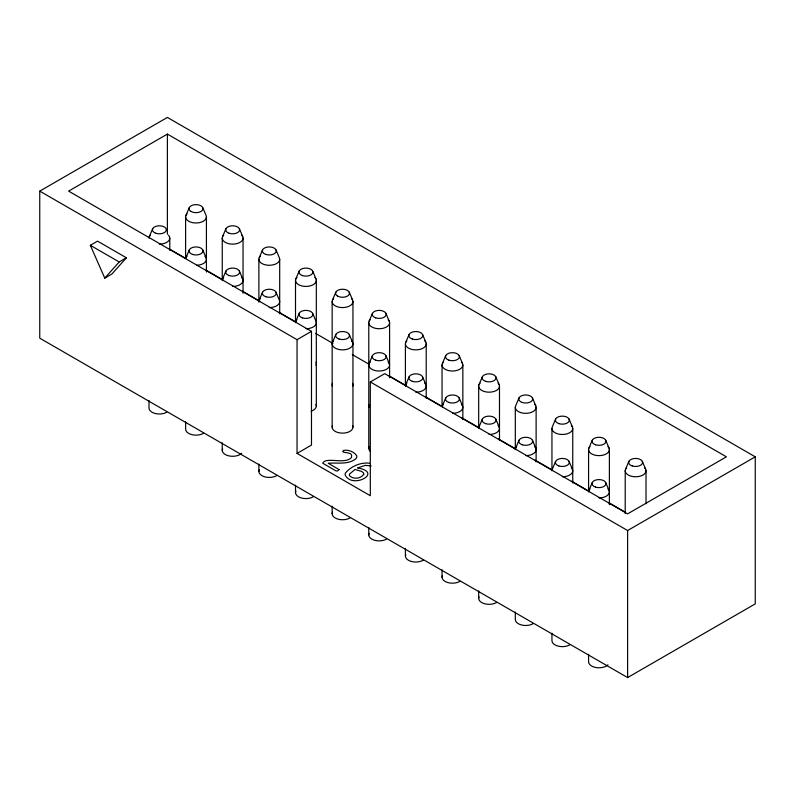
<?xml version="1.0" encoding="UTF-8"?>
<svg xmlns="http://www.w3.org/2000/svg" width="795" height="795" viewBox="0 0 795 795"><rect width="100%" height="100%" fill="white"/><g stroke="black" fill="none" stroke-linecap="round" stroke-linejoin="round"><path stroke-width="1.19" d="M149.341 236.572L152.65 228.761M185.97 215.425L189.29 207.604M189.29 249.908L185.97 257.719A10.405 6.002 0 0 1 187.014 256.268M222.6 236.572L225.919 228.761M222.6 278.866L225.919 271.055M259.24 257.719L262.549 249.908M259.24 300.023L262.549 292.202M295.869 278.866L299.188 271.055M295.869 321.17L299.188 313.359M332.499 300.023L335.818 292.202M332.499 342.317L335.818 334.506M369.138 321.17L372.448 313.359M369.138 363.474L372.448 355.653M405.768 342.317L409.087 334.506M405.768 384.621L409.087 376.81M442.398 363.474L445.717 355.653M445.717 397.957L442.398 405.768A10.405 6.002 0 0 1 443.441 404.327M479.037 384.621L482.346 376.81M482.346 419.104L479.037 426.925A10.405 6.002 0 0 0 478.679 428.475M518.986 397.957L515.667 405.768A10.405 6.002 0 0 0 527.075 413.281A10.405 6.002 0 0 0 534.727 404.327M515.667 448.072L518.986 440.261M555.616 419.104L552.296 426.925A10.405 6.002 0 0 0 563.705 434.428A10.405 6.002 0 0 0 571.357 425.474M555.616 461.408L552.296 469.219A10.405 6.002 0 0 0 551.949 470.779M588.936 448.072L592.255 440.261M588.936 490.366L592.255 482.555M625.566 469.219L628.885 461.408M104.771 278.121L119.19 261.962L126.405 257.799L97.556 241.143L90.342 245.307L104.771 278.121L111.976 273.957L126.405 257.799M39.75 191.118L167.387 117.431L755.25 456.827L755.25 603.882L627.613 677.569L39.75 338.173L39.75 191.118L297.052 339.674L311.481 331.336L311.481 445.081L297.052 453.418L297.052 339.674M297.052 453.418L370.311 495.712L370.311 381.968L384.74 373.64L627.613 513.858L726.392 456.827L167.387 134.087L68.609 191.118L311.481 331.336M370.311 381.968L627.613 530.523L755.25 456.827M369.446 463.167C360.562 462.183 351.042 466.287 345.378 473.065L345.1 474.883C352.135 489.621 383.915 472.449 357.551 467.937L365.283 465.353L371.166 465.92M169.544 249.073L185.662 258.385M206.094 270.181L223.286 280.108M242.644 291.278L259.836 301.216M279.194 312.385L296.386 322.313M315.744 333.483L332.936 343.42M352.294 354.59L369.486 364.517M388.844 375.687L406.036 385.615M425.395 396.794L442.586 406.722M461.945 417.892L479.137 427.819M498.495 438.999L515.687 448.927M535.045 460.096L552.237 470.024M571.595 481.204L588.787 491.131M609.218 502.917L625.337 512.228M90.342 245.307L119.19 261.962M642.35 461.408L645.659 469.219M605.711 440.261L609.03 448.072M605.711 482.555L609.03 490.366M569.081 419.104L572.4 426.925M569.081 461.408L572.4 469.219M532.451 397.957L535.76 405.768M532.451 440.261L535.76 448.072M495.812 376.81L499.131 384.621M495.812 419.104L499.131 426.925M459.182 355.653L462.501 363.474M459.182 397.957L462.501 405.768M422.552 334.506L425.862 342.317M422.552 376.81L425.862 384.621M385.913 313.359L389.232 321.17M385.913 355.653L389.232 363.474M349.283 292.202L352.602 300.023M349.283 334.506L352.602 342.317M312.654 271.055L315.963 278.866M312.654 313.359L315.963 321.17A10.405 6.002 0 0 1 305.916 328.733M276.014 249.908L279.333 257.719A10.405 6.002 0 0 1 267.925 265.232A10.405 6.002 0 0 1 260.273 256.268M276.014 292.202L279.333 300.023A10.405 6.002 0 0 1 269.286 307.585M239.384 228.761L242.704 236.572M239.384 271.055L242.704 278.866M202.745 207.604L206.064 215.425A10.405 6.002 0 0 1 194.656 222.928A10.405 6.002 0 0 1 187.014 213.974M202.745 249.908L206.064 257.719M646.017 470.779L646.017 503.841M627.613 530.523L627.613 677.569M625.218 470.779L625.218 513.63M609.387 449.622L609.387 504.726M588.578 449.622L588.578 491.26M588.578 654.355L588.578 661.798A10.405 6.002 0 0 0 596.29 667.591A10.405 6.002 0 0 0 607.986 664.799M572.748 428.475L572.748 483.022M551.949 428.475L551.949 470.113M551.949 633.208L551.949 640.641A10.405 6.002 0 0 0 558.368 646.196A10.405 6.002 0 0 0 569.707 644.894M536.118 407.328L536.118 461.875M515.309 407.328L515.309 448.956M515.309 612.061L515.309 619.494A10.405 6.002 0 0 0 521.739 625.039A10.405 6.002 0 0 0 533.067 623.737M499.489 386.171L499.489 440.052M478.679 386.171L478.679 427.809M478.679 590.904L478.679 598.347M462.849 365.024L462.849 419.571M442.05 365.024L442.05 406.662M442.05 569.757L442.05 577.19M426.219 343.877L426.219 398.424M405.41 343.877L405.41 385.505M405.41 548.61L405.41 556.043M389.59 322.72L389.59 377.834M368.781 322.72L368.781 448.291M368.781 527.453L368.781 534.896M352.95 301.573L352.95 427.144M332.151 301.573L332.151 427.144M332.151 506.306L332.151 513.739M316.321 280.426L316.321 405.997M295.511 280.426L295.511 322.064M295.511 485.159L295.511 492.592M279.691 259.279L279.691 313.816M258.882 259.279L258.882 302.13M258.882 464.012L258.882 471.445M243.051 238.122L243.051 293.226M222.252 238.122L222.252 279.76M222.252 442.855L222.252 450.298M206.422 216.975L206.422 272.079M185.613 216.975L185.613 258.613M185.613 421.708L185.613 429.141A10.405 6.002 0 0 0 192.032 434.696A10.405 6.002 0 0 0 203.371 433.394M169.782 238.122L169.782 250.375M167.387 134.087L167.387 234.237M148.983 400.561L148.983 407.994A10.405 6.002 0 0 0 155.403 413.539A10.405 6.002 0 0 0 166.741 412.237M241.66 453.299A10.405 6.002 0 0 1 228.672 455.843A10.405 6.002 0 0 1 222.6 448.738M276.64 475.688A10.405 6.002 0 0 1 264.079 476.642A10.405 6.002 0 0 1 259.24 469.885M313.27 496.835A10.405 6.002 0 0 1 300.719 497.799A10.405 6.002 0 0 1 295.869 491.042M349.909 517.992A10.405 6.002 0 0 1 337.348 518.946A10.405 6.002 0 0 1 332.499 512.189M386.539 539.139A10.405 6.002 0 0 1 373.978 540.093A10.405 6.002 0 0 1 369.138 533.336M423.169 560.286A10.405 6.002 0 0 1 410.618 561.24A10.405 6.002 0 0 1 405.768 554.493M459.808 581.443A10.405 6.002 0 0 1 447.247 582.397A10.405 6.002 0 0 1 442.398 575.64M496.438 602.59A10.405 6.002 0 0 1 483.887 603.544A10.405 6.002 0 0 1 479.037 596.787M168.391 235.121A10.405 6.002 0 0 1 159.388 244.135M148.983 238.122A10.405 6.002 0 0 1 150.374 235.121M241.66 235.121A10.405 6.002 0 0 1 232.647 244.135A10.405 6.002 0 0 1 223.643 235.121M205.03 256.268A10.405 6.002 0 0 1 196.922 265.262M241.66 277.425A10.405 6.002 0 0 1 232.647 286.429M222.252 280.426A10.405 6.002 0 0 1 223.643 277.425M315.963 362.142A10.405 6.002 0 0 1 315.963 365.253M314.929 277.425A10.405 6.002 0 0 1 305.916 286.429A10.405 6.002 0 0 1 296.913 277.425M258.882 301.573A10.405 6.002 0 0 1 260.273 298.572M332.499 386.4A10.405 6.002 0 0 1 332.499 383.289M352.602 383.289A10.405 6.002 0 0 1 352.602 386.4M351.559 298.572A10.405 6.002 0 0 1 342.546 307.585A10.405 6.002 0 0 1 333.542 298.572M315.963 404.436A10.405 6.002 0 0 1 311.113 411.194M295.511 322.72A10.405 6.002 0 0 1 296.913 319.719M369.138 407.547A10.405 6.002 0 0 1 369.138 404.436M388.189 319.719A10.405 6.002 0 0 1 379.185 328.733A10.405 6.002 0 0 1 370.172 319.719M352.602 425.593A10.405 6.002 0 0 1 342.546 433.146A10.405 6.002 0 0 1 332.499 425.593M351.559 340.876A10.405 6.002 0 0 1 342.546 349.88A10.405 6.002 0 0 1 333.542 340.876M644.626 467.768A10.405 6.002 0 0 1 635.612 476.781A10.405 6.002 0 0 1 626.609 467.768M607.986 488.925A10.405 6.002 0 0 1 598.983 497.928M588.578 491.926A10.405 6.002 0 0 1 589.969 488.925M607.986 446.621A10.405 6.002 0 0 1 598.983 455.634A10.405 6.002 0 0 1 589.969 446.621M571.357 467.768A10.405 6.002 0 0 1 562.353 476.781M534.727 446.621A10.405 6.002 0 0 1 525.714 455.634M515.309 449.622A10.405 6.002 0 0 1 516.71 446.621M498.087 425.474A10.405 6.002 0 0 1 489.084 434.477M498.087 383.17A10.405 6.002 0 0 1 489.084 392.183A10.405 6.002 0 0 1 480.071 383.17M461.458 404.327A10.405 6.002 0 0 1 452.454 413.33M461.458 362.023A10.405 6.002 0 0 1 452.454 371.026A10.405 6.002 0 0 1 443.441 362.023M424.828 383.17A10.405 6.002 0 0 1 415.815 392.183M405.41 386.171A10.405 6.002 0 0 1 406.811 383.17M424.828 340.876A10.405 6.002 0 0 1 415.815 349.88A10.405 6.002 0 0 1 406.811 340.876M388.189 362.023A10.405 6.002 0 0 1 379.185 371.026A10.405 6.002 0 0 1 370.172 362.023M370.172 451.292A10.405 6.002 0 0 1 369.138 446.74M339.077 469.597L337.597 470.898L336.146 470.968L322.72 463.217C325.751 456.38 344.941 464.886 351.529 457.503L351.579 455.078C351.052 451.709 339.048 453.299 343.828 450.338C348.359 449.642 354.004 451.659 356.597 455.565A7.851 4.531 0 0 1 356.11 458.496C348.598 465.035 337.398 462.432 328.295 463.276L339.077 469.597M363.822 474.178C361.159 478.471 354.262 479.534 350.277 476.404A4.919 2.842 0 0 1 349.571 474.009L355.037 469.457L361.685 471.445L363.434 472.846L363.822 474.178M155.899 233.283A6.966 4.025 0 0 0 166.354 229.795A6.966 4.025 0 0 0 155.899 226.317A6.966 4.025 0 0 0 155.899 233.283M191.088 211.49A6.966 4.025 0 0 0 202.745 209.691A6.966 4.025 0 0 0 194.219 204.762A6.966 4.025 0 0 0 191.088 211.49M192.529 254.43A6.966 4.025 0 0 0 202.983 250.952A6.966 4.025 0 0 0 192.529 247.464A6.966 4.025 0 0 0 192.529 254.43M229.169 233.283A6.966 4.025 0 0 0 239.623 229.795A6.966 4.025 0 0 0 229.169 226.317A6.966 4.025 0 0 0 229.169 233.283M229.169 275.587A6.966 4.025 0 0 0 239.623 272.099A6.966 4.025 0 0 0 229.169 268.611A6.966 4.025 0 0 0 229.169 275.587M265.798 254.43A6.966 4.025 0 0 0 276.253 250.952A6.966 4.025 0 0 0 265.798 247.464A6.966 4.025 0 0 0 265.798 254.43M265.798 296.734A6.966 4.025 0 0 0 276.253 293.246A6.966 4.025 0 0 0 265.798 289.768A6.966 4.025 0 0 0 265.798 296.734M302.428 275.587A6.966 4.025 0 0 0 312.882 272.099A6.966 4.025 0 0 0 302.428 268.611A6.966 4.025 0 0 0 302.428 275.587M302.428 317.881A6.966 4.025 0 0 0 312.882 314.403A6.966 4.025 0 0 0 302.428 310.915A6.966 4.025 0 0 0 302.428 317.881M337.627 296.098A6.966 4.025 0 0 0 349.283 294.289A6.966 4.025 0 0 0 340.747 289.36A6.966 4.025 0 0 0 337.627 296.098M339.067 339.038A6.966 4.025 0 0 0 349.522 335.55A6.966 4.025 0 0 0 339.067 332.062A6.966 4.025 0 0 0 339.067 339.038M375.697 317.881A6.966 4.025 0 0 0 386.151 314.403A6.966 4.025 0 0 0 375.697 310.915A6.966 4.025 0 0 0 375.697 317.881M595.495 487.087A6.966 4.025 0 0 0 605.949 483.599A6.966 4.025 0 0 0 595.495 480.11A6.966 4.025 0 0 0 595.495 487.087M632.134 465.93A6.966 4.025 0 0 0 642.589 462.452A6.966 4.025 0 0 0 632.134 458.963A6.966 4.025 0 0 0 632.134 465.93M558.865 465.93A6.966 4.025 0 0 0 569.319 462.452A6.966 4.025 0 0 0 558.865 458.963A6.966 4.025 0 0 0 558.865 465.93M595.495 444.783A6.966 4.025 0 0 0 605.949 441.295A6.966 4.025 0 0 0 595.495 437.816A6.966 4.025 0 0 0 595.495 444.783M522.236 444.783A6.966 4.025 0 0 0 532.69 441.295A6.966 4.025 0 0 0 522.236 437.816A6.966 4.025 0 0 0 522.236 444.783M558.865 423.636A6.966 4.025 0 0 0 569.319 420.148A6.966 4.025 0 0 0 558.865 416.659A6.966 4.025 0 0 0 558.865 423.636M485.596 423.636A6.966 4.025 0 0 0 496.05 420.148A6.966 4.025 0 0 0 485.596 416.659A6.966 4.025 0 0 0 485.596 423.636M522.236 402.479A6.966 4.025 0 0 0 532.69 399.001A6.966 4.025 0 0 0 522.236 395.512A6.966 4.025 0 0 0 522.236 402.479M448.966 402.479A6.966 4.025 0 0 0 459.421 399.001A6.966 4.025 0 0 0 448.966 395.512A6.966 4.025 0 0 0 448.966 402.479M485.596 381.332A6.966 4.025 0 0 0 496.05 377.844A6.966 4.025 0 0 0 485.596 374.366A6.966 4.025 0 0 0 485.596 381.332M412.337 381.332A6.966 4.025 0 0 0 422.791 377.844A6.966 4.025 0 0 0 412.337 374.366A6.966 4.025 0 0 0 412.337 381.332M448.966 360.185A6.966 4.025 0 0 0 459.421 356.697A6.966 4.025 0 0 0 448.966 353.209A6.966 4.025 0 0 0 448.966 360.185M375.697 360.185A6.966 4.025 0 0 0 386.151 356.697A6.966 4.025 0 0 0 375.697 353.209A6.966 4.025 0 0 0 375.697 360.185M412.337 339.038A6.966 4.025 0 0 0 422.791 335.55A6.966 4.025 0 0 0 412.337 332.062A6.966 4.025 0 0 0 412.337 339.038"/></g></svg>
